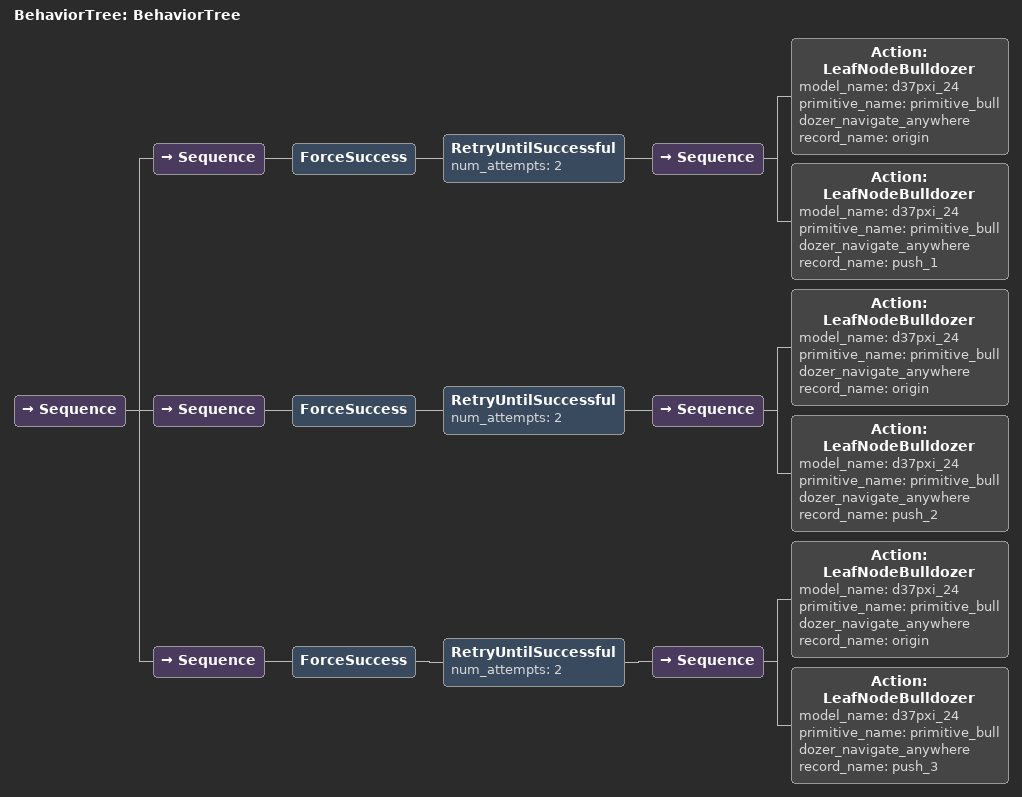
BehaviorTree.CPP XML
<?xml version="1.0"?>
<root main_tree_to_execute="BehaviorTree">
    <BehaviorTree ID="BehaviorTree">
        <Sequence>
            <Sequence>
                <ForceSuccess>
                    <RetryUntilSuccessful num_attempts="2">
                        <Sequence>
                            <Action ID="LeafNodeBulldozer" model_name="d37pxi_24" primitive_name="primitive_bulldozer_navigate_anywhere" record_name="origin"/>
                            <Action ID="LeafNodeBulldozer" model_name="d37pxi_24" primitive_name="primitive_bulldozer_navigate_anywhere" record_name="push_1"/>
                        </Sequence>
                    </RetryUntilSuccessful>
                </ForceSuccess>
            </Sequence>
            <Sequence>
                <ForceSuccess>
                    <RetryUntilSuccessful num_attempts="2">
                        <Sequence>
                            <Action ID="LeafNodeBulldozer" model_name="d37pxi_24" primitive_name="primitive_bulldozer_navigate_anywhere" record_name="origin"/>
                            <Action ID="LeafNodeBulldozer" model_name="d37pxi_24" primitive_name="primitive_bulldozer_navigate_anywhere" record_name="push_2"/>
                        </Sequence>
                    </RetryUntilSuccessful>
                </ForceSuccess>
            </Sequence>
            <Sequence>
                <ForceSuccess>
                    <RetryUntilSuccessful num_attempts="2">
                        <Sequence>
                            <Action ID="LeafNodeBulldozer" model_name="d37pxi_24" primitive_name="primitive_bulldozer_navigate_anywhere" record_name="origin"/>
                            <Action ID="LeafNodeBulldozer" model_name="d37pxi_24" primitive_name="primitive_bulldozer_navigate_anywhere" record_name="push_3"/>
                        </Sequence>
                    </RetryUntilSuccessful>
                </ForceSuccess>
            </Sequence>
        </Sequence>
    </BehaviorTree>
</root>
